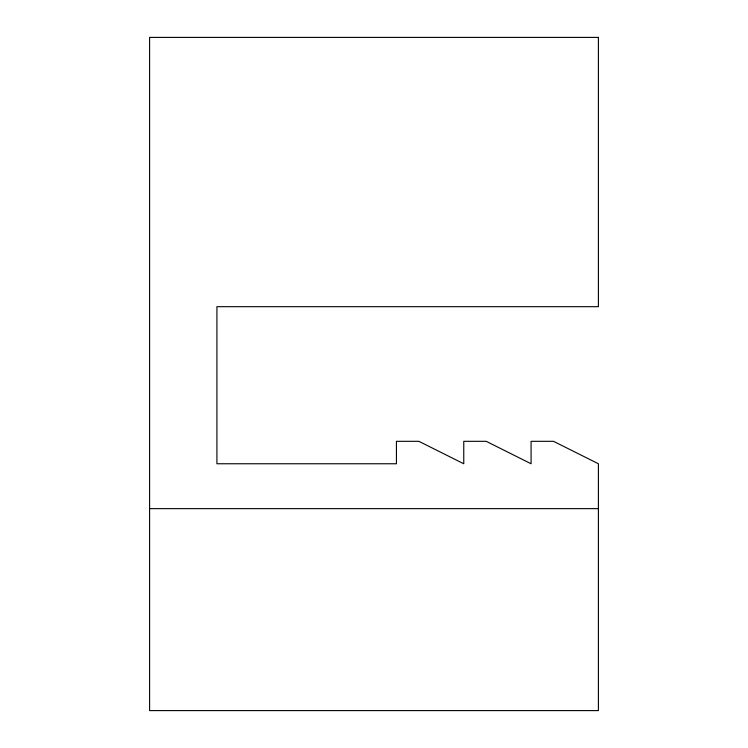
<?xml version="1.0" encoding="UTF-8"?>
<svg xmlns="http://www.w3.org/2000/svg" width="748" height="748" viewBox="0 0 748 748"><rect width="100%" height="100%" fill="white"/><g stroke="black" fill="none" stroke-linecap="round" stroke-linejoin="round"><path stroke-width="1.12" d="M149.6 508.64L598.4 508.64M598.4 37.4L149.6 37.4L149.6 710.6L598.4 710.6L598.4 463.76L553.52 441.32L531.08 441.32L531.08 463.76L486.2 441.32L463.76 441.32L463.76 463.76L418.88 441.32L396.44 441.32L396.44 463.76L216.92 463.76L216.92 306.68L598.4 306.68L598.4 37.4"/></g></svg>
